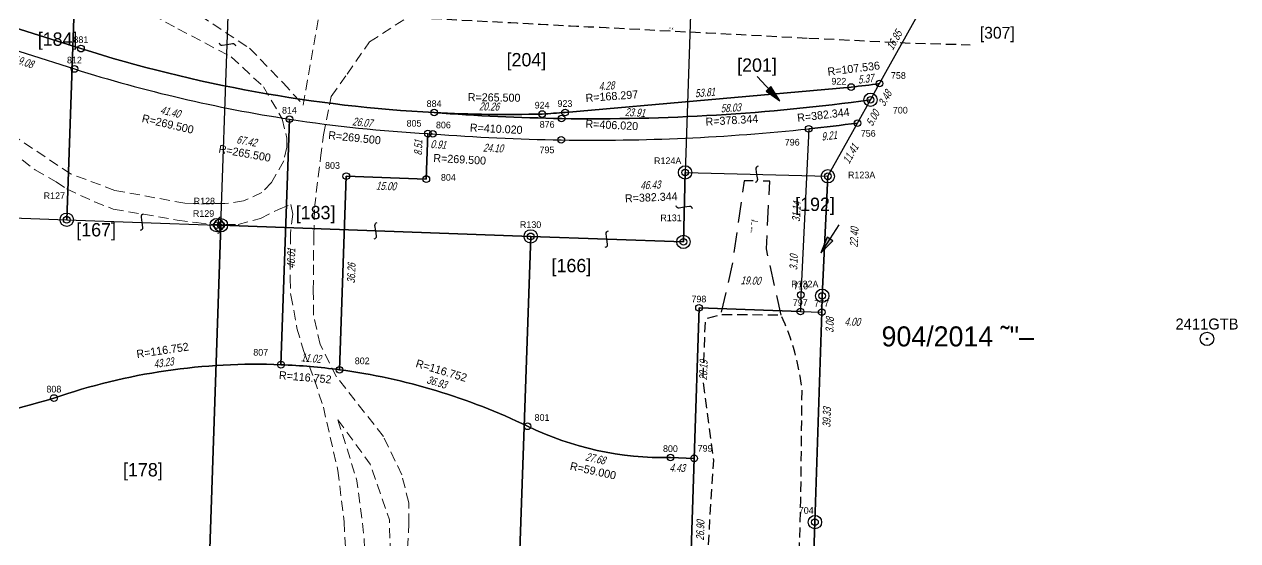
# Model space of a CAD drawing. Extents: x 187751 to 188722, y 663209 to 663959.
# Drawn here: x 188222.2 to 188449.5, y 663607.5 to 663704.2 of the extents above; entities that cross this region are included whole.
import ezdxf
from ezdxf.enums import TextEntityAlignment as Align

# ---------------------------------------------------------------- set-up
doc = ezdxf.new("R2010")
doc.units = 0
doc.header["$LTSCALE"] = 0.3
doc.linetypes.add('DASHED', pattern=[19.049999999999997, 12.7, -6.35])
doc.linetypes.add('HIDDEN', pattern=[9.524999999999999, 6.35, -3.175])
doc.layers.get('0').update_dxf_attribs({"linetype": 'CONTINUOUS'})
for name, color, linetype in [('C1602_0', 7, 'CONTINUOUS'), ('C1602_2', 3, 'CONTINUOUS'), ('C1602_3', 4, 'CONTINUOUS'), ('C1603_3', 4, 'CONTINUOUS'), ('C1609_0', 7, 'CONTINUOUS'), ('C1609_3', 7, 'CONTINUOUS'), ('C1610_0', 7, 'CONTINUOUS'), ('C1611_1', 6, 'CONTINUOUS'), ('C1611_3', 6, 'CONTINUOUS'), ('C1690', 7, 'CONTINUOUS'), ('OBJS009', 2, 'CONTINUOUS'), ('PCLS004', 7, 'CONTINUOUS'), ('RODP021', 25, 'HIDDEN'), ('RODP022', 25, 'DASHED'), ('RODP027', 25, 'HIDDEN'), ('RODS004', 25, 'CONTINUOUS'), ('RODS005', 25, 'CONTINUOUS'), ('SRVS003', 20, 'CONTINUOUS'), ('UD_PCLS008', 2, 'CONTINUOUS')]:
    doc.layers.add(name, color=color, linetype=linetype)
doc.layers.add('M2405', color=25, linetype='HIDDEN', lineweight=20)
doc.styles.add('HEBTXT', font='HEBTXT')
doc.styles.add('TAZAR_HEBTXT', font='HEBTXT')

# ---------------------------------------------------------------- blocks, each defined once
blk = doc.blocks.new('OBJS009')
blk.add_lwpolyline([(0.7499960592755787, -0.002431269442663295), (5.749996059275579, -0.002431269442663295), (3.249996059275579, 0.4975687305573367), (3.249996059275579, -0.5024312694426633), (5.749996059275579, -0.002431269442663295)])
blk.add_solid([(3.249996059275579, -0.5024312694426633), (3.249996059275579, 0.4975687305573367), (5.749996059275579, -0.002431269442663295)])
blk = doc.blocks.new('LB_PARCEL1')
at = {"style": 'HEBTXT'}
blk.add_attdef('PARCNUM', text='', height=5, dxfattribs=at).set_placement((0, 0), align=Align.MIDDLE)
at = {"flags": 9}
blk.add_attdef('CROSS', text='', height=5, dxfattribs=at).set_placement((-0.8188094859525332, 0), align=Align.MIDDLE)
blk = doc.blocks.new('RODS005')
blk.add_circle((0, 0), 0.001)
at = {"style": 'HEBTXT', "flags": 8}
blk.add_attdef('COVER_TYPE', text='', height=1.5, dxfattribs=at).set_placement((0, 1), align=Align.CENTER)
blk = doc.blocks.new('RODS004')
blk.add_circle((0, 0), 0.001)
at = {"style": 'HEBTXT', "flags": 8}
blk.add_attdef('COVER_TYPE', text='', height=1.5, dxfattribs=at).set_placement((0, 1), align=Align.CENTER)
blk = doc.blocks.new('SRVS003')
for centre, radius in [((0, 0, -0.001), 1), ((0, 0), 0.1)]:
    blk.add_circle(centre, radius)
at = {"style": 'HEBTXT'}
for tag, height, p in [('NAME', 1.649999999999999, (0, 1.400000000000005)), ('HEIGHT', 1.8, (0, -3.199999999999988))]:
    blk.add_attdef(tag, text='', height=height, dxfattribs=at).set_placement(p, align=Align.CENTER)
for tag, flags, p in [('KIND', 1, (0, -5.400000000000005)), ('SOURCE-CODE', 9, (0, -7.599999999999994)), ('MARK-CODE', 9, (0, -9.800000000000011)), ('KIND_2', 9, (0, -11.96614500000001, -0.001)), ('UDKIND', 9, (0, -14.00638940222563))]:
    blk.add_attdef(tag, text='', height=1.8, dxfattribs=dict(at, flags=flags)).set_placement(p, align=Align.CENTER)
blk = doc.blocks.new('PCLS004')
at = {"style": 'HEBTXT'}
blk.add_attdef('BLOCK', text='', height=1.5, dxfattribs=at).set_placement((0, 0.2745044955507363), align=Align.CENTER)
at = {"style": 'HEBTXT', "flags": 1}
for tag, p in [('AREA_CALC', (0, -1.624518381413089)), ('AREA_LEGAL', (0, -3.624518381413088)), ('STATUS', (0, -5.806185766918771))]:
    blk.add_attdef(tag, text='', height=1.5, dxfattribs=at).set_placement(p, align=Align.CENTER)
blk = doc.blocks.new('C1690')
blk.add_lwpolyline([(0.2109170022299525, 1.231399121256101, 0.4142135623730951), (-0.1192575931622262, 0.772068372712515), (0.007046024356451852, 0), (0.1542380995356956, -0.7744655475765754, -0.4142135623730951), (-0.1634102954749075, -1.24254619997228)], format="xyb")
blk = doc.blocks.new('C1611')
blk.add_circle((0, 0), 0.5)
at = {"style": 'TAZAR_HEBTXT'}
for tag, p in [('POINT_NAME', (-0.01771081065999169, 1.331088326592862)), ('UID', (-0.003303391269128042, -1.389664375937457))]:
    blk.add_attdef(tag, text='', height=1, dxfattribs=at).set_placement(p, align=Align.MIDDLE)
blk.add_attdef('MARK_DESC', (1.134723596697967, -0.4847151426702396), '', height=1, dxfattribs=at)
at = {"style": 'TAZAR_HEBTXT', "flags": 1}
for tag, p in [('TOPO', (-0.02995041281553767, -3.96366806008632)), ('MARK', (0.01494767208600933, -2.645435648563819)), ('SOURCE', (0.01527090729939573, -5.280300423113943)), ('CLASS', (-0.01973893318154296, -6.692575485011957)), ('LEGAL_X', (-0.00452903393932047, -9.42760758443552)), ('HEIGHT', (-0.01591466293666599, -8.040951109082812)), ('LEGAL_Y', (-0.00452903393932047, -10.83307680625649)), ('LEGAL_Z', (-0.004590214105860468, -12.3041094872608)), ('COMMENT', (-0.02553320478978094, -13.7005996091338))]:
    blk.add_attdef(tag, text='', height=1, dxfattribs=at).set_placement(p, align=Align.MIDDLE)
blk = doc.blocks.new('C1609')
at = {"style": 'TAZAR_HEBTXT'}
for tag, p in [('RADIUS', (0.04886226820975992, 3.113262357267935)), ('LEGAL_LENGTH', (-0.004569951967432928, -1.146810597727317)), ('LINE_NAME', (-0.03894312006154621, -3.302555912250149))]:
    blk.add_attdef(tag, text='', height=1.2, dxfattribs=at).set_placement(p, align=Align.MIDDLE)
at = {"style": 'TAZAR_HEBTXT', "oblique": 15, "width": 0.75}
blk.add_attdef('CALC_LENGTH', text='', height=1.2, dxfattribs=at).set_placement((0.002619189821658097, 1.255799186145353), align=Align.MIDDLE)
at = {"style": 'TAZAR_HEBTXT', "flags": 1}
for tag, p in [('TOPO', (-0.07440815878188545, -5.226166667159688)), ('COMMENT', (-0.07440815878188545, -6.84886342897989))]:
    blk.add_attdef(tag, text='', height=1.2, dxfattribs=at).set_placement(p, align=Align.MIDDLE)
blk = doc.blocks.new('C1603')
at = {"color": 1, "style": 'TAZAR_HEBTXT'}
blk.add_attdef('CROSS', text='', height=5, dxfattribs=at).set_placement((-0.02856755215907469, 1.748499153181911), align=Align.MIDDLE)
at = {"style": 'TAZAR_HEBTXT'}
blk.add_attdef('PARCEL_NAME', text='', height=2, dxfattribs=at).set_placement((-0.0285675521590748, 1.748499153181911), align=Align.MIDDLE)
at = {"style": 'TAZAR_HEBTXT', "flags": 1}
for tag, p in [('PARCEL_STATUS', (0, -1.812707122139386)), ('PARCEL_SOURCE', (0, -4.763639163182802)), ('LEGAL_AREA', (0, -7.33912093118181)), ('CALC_AREA', (0, -10.15490221312405)), ('TABA_PLAN', (0, -17.38304612272088)), ('TABA_MIGRASH', (0, -19.89985715072737)), ('TABA_YEUD', (0, -22.63381570157264)), ('PARCEL_PREVIOUS', (0, -26.47934120263574)), ('GUSH_PREVIOUS', (0, -29.25443921935414)), ('COMMENT', (0, -32.98015317831789))]:
    blk.add_attdef(tag, text='', height=2, dxfattribs=at).set_placement(p, align=Align.MIDDLE)
blk.add_attdef('GUSH', (-2.796591069578426, -14.15529731544666), '', height=2, dxfattribs=at)
blk = doc.blocks.new('C1610')
for radius in [1, 0.5]:
    blk.add_circle((0, 0), radius)
at = {"style": 'TAZAR_HEBTXT'}
for tag, p in [('POINT_NAME', (-0.0132551280134976, 1.759224648821657)), ('UID', (-0.02262317851293005, -1.890251395109928))]:
    blk.add_attdef(tag, text='', height=1, dxfattribs=at).set_placement(p, align=Align.MIDDLE)
blk.add_attdef('MARK_DESC', (1.61889941364015, -0.5101001083526029), '', height=1, dxfattribs=at)
at = {"style": 'TAZAR_HEBTXT', "flags": 1}
for tag, p in [('MARK', (0.0578648284520682, -3.342443793330233)), ('TOPO', (0.04366868710394556, -4.790208598524359)), ('SOURCE', (0.07262106215861763, -6.184662148167078)), ('CLASS', (-0.07262089227924662, -7.58605471712859)), ('HEIGHT', (-0.01180113028956953, -9.083363350444756)), ('LEGAL_X', (0.006015310800933094, -10.63321324624997)), ('LEGAL_Y', (-0.008543523051059765, -12.16151090322094)), ('COMMENT', (1.466100508196178e-05, -14.93678428047964)), ('LEGAL_Z', (0.01827652586379713, -13.51130200579422))]:
    blk.add_attdef(tag, text='', height=1, dxfattribs=at).set_placement(p, align=Align.MIDDLE)

msp = doc.modelspace()

# ---------------------------------------------------------------- linework, layer by layer
at = {"layer": 'C1602_0', "flags": 128}
for points in [[(188146.067, 663759.548), (188144.983, 663727.089), (188144.035, 663698.695), (188143.1, 663670.71), (188201.317, 663668.622), (188230.127, 663667.588), (188235.03, 663807.885), (188147.78, 663810.85), (188147.713, 663808.853), (188147.129, 663791.362), (188146.413, 663769.928), (188146.205, 663763.699)], [(188263.873, 663806.906), (188235.03, 663807.885), (188230.127, 663667.588), (188258.237, 663666.579), (188259.038, 663666.55), (188261.371, 663734.266)], [(188259.038, 663666.55), (188261.371, 663734.266), (188263.873, 663806.906), (188350.323, 663803.972), (188345.997, 663676.436), (188345.669, 663663.44), (188317.058, 663664.467)], [(188390.635, 663707.801), (188376.068, 663803.092), (188350.323, 663803.972), (188345.997, 663676.436), (188372.73, 663675.719), (188378.291, 663685.682), (188380.725, 663690.044), (188382.421, 663693.084)], [(188367.517, 663523.659), (188312.187, 663525.477), (188317.058, 663664.467), (188345.669, 663663.44), (188345.997, 663676.436), (188372.73, 663675.719), (188371.681, 663653.344), (188371.583, 663650.266), (188370.32, 663610.953), (188367.689, 663529.018)], [(188254.247, 663526.997), (188196.319, 663528.905), (188201.317, 663668.622), (188230.127, 663667.588), (188258.237, 663666.579), (188259.038, 663666.55)], [(188317.058, 663664.467), (188312.187, 663525.477), (188254.247, 663526.997), (188259.038, 663666.55)]]:
    msp.add_lwpolyline(points, close=True, dxfattribs=at)
at = {"layer": 'C1602_2', "flags": 128}
msp.add_lwpolyline([(188426.751, 663433.184), (188429.37, 663513.21), (188429.629, 663521.2), (188430.0309999999, 663533.9120000001, 0.05109789284273925), (188426.473, 663531.921, -0.04121618621634077), (188422.032, 663529.763, -0.05212373616933252), (188416.013, 663528.1249999999, -0.03902251478214624), (188405.142, 663527.207), (188371.566, 663528.369, -0.06579940749888914), (188367.689, 663529.018), (188370.32, 663610.953), (188371.583, 663650.266), (188371.681, 663653.344), (188372.73, 663675.719), (188378.291, 663685.682), (188380.725, 663690.044), (188382.421, 663693.084), (188390.635, 663707.801)], format="xyb", dxfattribs=at)
at = {"layer": 'C1602_3', "flags": 128}
for points in [[(188180.72, 663711.896), (188213.415, 663701.565), (188231.604, 663695.8179999999, 0.03842569574206189), (188271.884, 663686.4199999999, 0.02419036839754674), (188297.805, 663683.7129999999, 0.0008481582636266568), (188298.718, 663683.6639999999, 0.01469605961910984), (188322.789, 663682.5340000001, 0.03036659313072494), (188369.142, 663684.6030000001, 0.006023856297843123), (188378.291, 663685.682), (188380.725, 663690.044, -0.03836500834129233), (188322.856, 663686.534, -0.01472373635816216), (188298.975, 663687.656, -0.06357140547303597), (188232.809, 663699.632), (188181.954, 663715.701, 0.4530207634418391), (188169.036, 663708.008), (188161.171, 663683.115), (188164.9, 663681.641), (188172.934, 663707.068, -0.463859440614775), (188180.7199999999, 663711.8960000001)], [(188213.415, 663701.565), (188231.604, 663695.8179999999, 0.03842569574206189), (188271.884, 663686.42), (188270.278, 663640.4399999998, 0.09283465102322398), (188227.75, 663634.1949999998, -0.03623936912317645), (188204.107, 663628.7559999999), (188204.107, 663673.027)], [(188319.227, 663687.373, -0.0190784834555405), (188298.975, 663687.656, 0.01472373635816216), (188322.856, 663686.534, 0.03836500834129233), (188380.725, 663690.044), (188382.421, 663693.084, -0.01247453336907886), (188377.096, 663692.4299999999), (188323.494, 663687.68, -0.006355137742747521)], [(188297.805, 663683.713), (188297.508, 663675.205), (188282.517, 663675.729), (188281.252, 663639.488, 0.02359991870005317), (188270.278, 663640.44), (188271.884, 663686.42, 0.02419036839754674), (188297.805, 663683.7129999999)], [(188378.291, 663685.6820000001, -0.006023856297843123), (188369.142, 663684.603), (188367.684, 663653.501), (188367.585, 663650.406), (188371.583, 663650.266), (188371.681, 663653.344), (188372.73, 663675.719), (188378.291, 663685.682)], [(188297.805, 663683.7129999999, 0.0008481582636266568), (188298.718, 663683.6639999999, 0.01469605961910984), (188322.789, 663682.5340000001, 0.03036659313072494), (188369.142, 663684.603), (188367.684, 663653.501), (188367.585, 663650.406), (188348.597, 663651.069), (188347.692, 663622.897), (188343.266, 663623.043, -0.1178338829433193), (188316.472, 663628.9060000001, 0.07924120999928809), (188281.252, 663639.488), (188282.517, 663675.729), (188297.508, 663675.205), (188297.805, 663683.713)], [(188346.828, 663596.009), (188279.815, 663598.349), (188268.822, 663598.733), (188205.666, 663600.938), (188140.827, 663603.203), (188141.037, 663609.432), (188141.748, 663630.567, 0.004470459258842672), (188145.721, 663629.856, 0.03362191486156148), (188175.882, 663626.8, 0.042282445575455), (188204.107, 663628.756, 0.03623936912317645), (188227.75, 663634.1949999998, -0.09283465102322398), (188270.278, 663640.4399999998, -0.02359991870005317), (188281.252, 663639.488, -0.07924120999928809), (188316.472, 663628.906, 0.1178338829433193), (188343.266, 663623.0430000001), (188347.692, 663622.897)]]:
    msp.add_lwpolyline(points, format="xyb", close=True, dxfattribs=at)
for points in [[(188181.954, 663715.701), (188232.809, 663699.632, 0.06357140547303597), (188298.975, 663687.656, 0.0190784834555405), (188319.227, 663687.373, 0.006355137742747521), (188323.494, 663687.68), (188377.096, 663692.4299999999, 0.01247453336907886), (188382.421, 663693.084), (188390.635, 663707.801)], [(188346.828, 663596.009), (188347.692, 663622.897), (188348.597, 663651.069), (188367.585, 663650.406), (188371.583, 663650.266), (188370.32, 663610.953), (188367.689, 663529.018, 0.06579940749888914)]]:
    msp.add_lwpolyline(points, format="xyb", dxfattribs=at)
at = {"layer": 'M2405'}
for points in [[(188240.1647430124, 663716.1710726256), (188242.95149056, 663711.68322973), (188255.11104601, 663705.82678667), (188264.39589941, 663699.69599622), (188270.66610286, 663693.24519517), (188274.42359551, 663689.06483685), (188274.42359551, 663689.06483685)], [(188238.6225366134, 663710.0801171854), (188250.97209464, 663703.35255173), (188260.96735247, 663698.08179436), (188266.99678496, 663692.4638193), (188270.51672141, 663686.48272118), (188271.39149448, 663682.85936231), (188271.3808446, 663681.18353749), (188270.79923105, 663678.61354159), (188268.50581026, 663674.57804276), (188266.7113703, 663672.66749036), (188263.28307693, 663671.09318909), (188259.77530542, 663670.61670348), (188257.69382459, 663670.62993131), (188253.87666806, 663670.65418937), (188252.26069412, 663670.6644589001), (188239.12167533, 663673.08888669), (188230.85492382, 663676.17398935), (188221.05394068, 663682.7137322)], [(188274.42359551, 663689.06483685), (188277.7246008384, 663707.5504729106)], [(188288.8433023, 663585.73290116), (188290.86849146, 663591.51250078), (188293.41675338, 663600.0686297), (188293.9869656, 663606.07693783), (188294.24879491, 663610.65072644), (188294.2006626, 663614.58804962), (188292.91042596, 663619.81013687), (188289.47124765, 663626.98778784), (188280.69062767, 663638.16300249), (188277.59693145, 663644.24114735), (188276.36162832, 663649.73555054), (188276.33796827, 663654.38430748), (188276.37342561, 663659.96374012), (188276.43663946, 663664.67844864), (188276.56270476, 663669.86493381), (188277.23762809, 663675.60656181), (188277.69262115, 663679.18156781), (188278.22554083, 663683.50757006), (188279.70751993, 663690.66724777), (188282.66031475, 663694.85816508), (188286.87507677, 663700.88986463), (188293.9200130419, 663705.4689085246)], [(188221.78711766, 663678.78535629), (188224.19587805, 663676.90129545), (188228.17864097, 663674.68136382), (188230.10536735, 663673.33904605), (188235.32403432, 663670.95165143), (188238.86656558, 663669.57246373), (188250.85739945, 663667.5144524999), (188254.3791624, 663667.05314744), (188257.34303552, 663666.70844401), (188259.86342285, 663666.69242693), (188262.23085791, 663666.67738186), (188266.45433159, 663667.80105515), (188269.83039618, 663669.52864677), (188272.11733883, 663670.45181498), (188272.47812245, 663668.62067126), (188272.05561918, 663664.92575218), (188272.02523321, 663660.14433136), (188272.00275013, 663656.60647896), (188272.09560084, 663653.42701344), (188272.66335553, 663650.67680375), (188273.27368834, 663647.30118898), (188274.56238852, 663642.88380592), (188276.51788857, 663637.69739312), (188278.21369669, 663632.45942773), (188280.94489743, 663620.61771828), (188282.09427437, 663611.02058467), (188282.52572144, 663602.51867371)]]:
    msp.add_lwpolyline(points, dxfattribs=at)
at = {"layer": 'M2405', "flags": 128}
msp.add_lwpolyline([(188280.95221501, 663630.14099742), (188287.00443221, 663621.82947889), (188290.59572045, 663611.37888067), (188290.74006934, 663605.83820756), (188289.54373359, 663599.67426965), (188286.97778843, 663592.52148056), (188286.51639305, 663595.26436396), (188285.80303088, 663608.58958262), (188284.50404033, 663618.71304602), (188280.95221501, 663630.14099742)], close=True, dxfattribs=at)
at = {"layer": 'RODP021', "elevation": 86.69, "flags": 128}
msp.add_lwpolyline([(188181.66, 663726.07, -0.08495641485764047), (188187.79, 663728.01, -0.02974077666067543), (188192.81, 663728.4, -0.07097939915123185), (188199.81, 663727.53), (188212.58, 663724.86), (188227.01, 663720.34), (188241.28, 663715.85), (188254.61, 663712.14, 0.02508384868385391), (188265.5, 663709.69), (188279.27, 663707.28, 0.03186557828305147), (188296.18, 663705.42), (188313.33, 663704.49, 0.001368413592625263), (188331.2, 663703.57), (188350.11, 663702.59), (188369.16, 663701.6)], format="xyb", dxfattribs=at)
at = {"layer": 'RODP021', "elevation": 83.66, "flags": 128}
msp.add_lwpolyline([(188369.16, 663701.6), (188388.32, 663700.67), (188399.3736058637, 663700.3619284877)], dxfattribs=at)
at = {"layer": 'RODP022', "elevation": 84.01, "flags": 128}
msp.add_lwpolyline([(188364, 663649.7), (188361.21, 663662.15), (188361.87, 663674.8), (188357.07, 663674.87), (188354.88, 663659.53), (188352.65, 663649.8)], dxfattribs=at)
at = {"layer": 'RODP027', "elevation": 84.01, "flags": 128}
msp.add_lwpolyline([(188432.6, 663520.04, 0.07391922012337908), (188413.88, 663523.09), (188394.51, 663523.36), (188375.37, 663522.21, -0.1437251550909325), (188368.67, 663525.91, -0.1854246846817004), (188364.75, 663534.83), (188365.46, 663552.06), (188366.21, 663572.67), (188367.02, 663593.49), (188367.68, 663615.03), (188367.91, 663635.58, 0.080339379079088), (188364, 663649.7), (188352.65, 663649.8), (188349.74, 663648.97), (188349.31, 663637.71), (188351.31, 663622.56), (188350.18, 663605.05), (188350.22, 663594.51), (188349.69, 663584.64), (188349.32, 663565.66)], format="xyb", dxfattribs=at)

# ---------------------------------------------------------------- block references
at = {"layer": 'C1603_3', "xscale": 1.25, "yscale": 1.25, "zscale": 1.25}
for p, values in [((188228.45942197, 663698.9141), {'PARCEL_NAME': '[184]'}), ((188316.29726865, 663695.0571), {'PARCEL_NAME': '[204]'}), ((188370.36468894, 663667.9741), {'PARCEL_NAME': '[192]'}), ((188235.6796808417, 663663.2155563517), {'PARCEL_NAME': '[167]'}), ((188324.7227536, 663656.5001), {'PARCEL_NAME': '[166]'}), ((188244.43879236, 663618.2691), {'PARCEL_NAME': '[178]'})]:
    msp.add_blockref('C1603', p, dxfattribs=at).add_auto_attribs(values)
at = {"layer": 'C1603_3'}
ref = msp.add_blockref('C1603', (188363.02615109, 663689.7841), dxfattribs=dict(at, xscale=1.25, yscale=1.25, zscale=1.25))
ref.add_attrib('PARCEL_NAME', '[201]', dxfattribs={"layer": '0', "height": 2.5, "style": 'TAZAR_HEBTXT'}).set_placement((188359.4602308575, 663696.232342704), align=Align.MIDDLE)
ref = msp.add_blockref('C1603', (188276.5677459, 663662.9541), dxfattribs=dict(at, xscale=1.25, yscale=1.25, zscale=1.25))
ref.add_attrib('PARCEL_NAME', '[183]', dxfattribs={"layer": '0', "height": 2.5, "style": 'TAZAR_HEBTXT'}).set_placement((188276.7657135304, 663668.6091313625), align=Align.MIDDLE)
at = {"layer": 'C1609_0', "xscale": 1.25, "yscale": 1.25, "zscale": 1.25, "rotation": 60.83280082000001}
msp.add_blockref('C1609', (188386.528, 663700.4425), dxfattribs=at).add_auto_attribs({'CALC_LENGTH': '16.85'})
at = {"layer": 'C1609_0'}
ref = msp.add_blockref('C1609', (188381.573, 663691.564), dxfattribs=dict(at, xscale=1.25, yscale=1.25, zscale=1.25, rotation=60.84308212000001))
ref.add_attrib('CALC_LENGTH', '3.48', dxfattribs={"layer": '0', "height": 1.5, "rotation": 60.84308212000001, "style": 'TAZAR_HEBTXT', "oblique": 15, "width": 0.7500000000000001}).set_placement((188383.4317108411, 663690.3369558319), align=Align.MIDDLE)
ref = msp.add_blockref('C1609', (188379.508, 663687.863), dxfattribs=dict(at, xscale=1.25, yscale=1.25, zscale=1.25, rotation=60.83844271000001))
ref.add_attrib('CALC_LENGTH', '5.00', dxfattribs={"layer": '0', "height": 1.5, "rotation": 60.83844271000001, "style": 'TAZAR_HEBTXT', "oblique": 15, "width": 0.7500000000000001}).set_placement((188381.1496251069, 663686.6286149134), align=Align.MIDDLE)
ref = msp.add_blockref('C1609', (188375.5105, 663680.7005), dxfattribs=dict(at, xscale=1.25, yscale=1.25, zscale=1.25, rotation=60.83126492))
ref.add_attrib('CALC_LENGTH', '11.41', dxfattribs={"layer": '0', "height": 1.5, "rotation": 60.83126492, "style": 'TAZAR_HEBTXT', "oblique": 15, "width": 0.7499999999999999}).set_placement((188376.9850455824, 663679.9284550672), align=Align.MIDDLE)
ref = msp.add_blockref('C1609', (188372.2055, 663664.5315), dxfattribs=dict(at, xscale=1.25, yscale=1.25, zscale=1.25, rotation=87.31578568))
ref.add_attrib('CALC_LENGTH', '22.40', dxfattribs={"layer": '0', "height": 1.5, "rotation": 87.31578568, "style": 'TAZAR_HEBTXT', "oblique": 15.00000000000001, "width": 0.7499999999999999}).set_placement((188377.6694009835, 663664.2786152523), align=Align.MIDDLE)
ref = msp.add_blockref('C1609', (188371.632, 663651.805), dxfattribs=dict(at, xscale=1.25, yscale=1.25, zscale=1.25, rotation=88.17638393999998))
ref.add_attrib('CALC_LENGTH', '3.08', dxfattribs={"layer": '0', "height": 1.5, "rotation": 88.17638393999998, "style": 'TAZAR_HEBTXT', "oblique": 15, "width": 0.7499999999999999}).set_placement((188373.076949486, 663647.8602938676), align=Align.MIDDLE)
ref = msp.add_blockref('C1609', (188370.9515, 663630.6095), dxfattribs=dict(at, xscale=1.25, yscale=1.25, zscale=1.25, rotation=88.15990414))
ref.add_attrib('CALC_LENGTH', '39.33', dxfattribs={"layer": '0', "height": 1.5, "rotation": 88.15990414, "style": 'TAZAR_HEBTXT', "oblique": 15, "width": 0.7499999999999999}).set_placement((188372.5205446453, 663630.5623673282), align=Align.MIDDLE)
at = {"layer": 'C1609_3'}
ref = msp.add_blockref('C1609', (188222.5095, 663698.6915), dxfattribs=dict(at, xscale=1.25, yscale=1.25, zscale=1.25, rotation=342.46553741))
ref.add_attrib('CALC_LENGTH', '19.08', dxfattribs={"layer": '0', "height": 1.5, "rotation": 342.46553741, "style": 'TAZAR_HEBTXT', "oblique": 14.99999999999995, "width": 0.75}).set_placement((188222.0396888452, 663697.1937015939), align=Align.MIDDLE)
ref = msp.add_blockref('C1609', (188379.7625791724, 663692.7237865549), dxfattribs=dict(at, xscale=1.25, yscale=1.25, zscale=1.25, rotation=7.00182545))
ref.add_attrib('RADIUS', 'R=107.536', dxfattribs={"layer": '0', "height": 1.5, "rotation": 7.00182545, "style": 'TAZAR_HEBTXT'}).set_placement((188377.572885072, 663695.898760965), align=Align.MIDDLE)
ref.add_attrib('CALC_LENGTH', '5.37', dxfattribs={"layer": '0', "height": 1.5, "rotation": 7.00182545, "style": 'TAZAR_HEBTXT', "oblique": 15, "width": 0.7499999999999999}).set_placement((188379.8376349184, 663693.9733908668), align=Align.MIDDLE)
ref = msp.add_blockref('C1609', (188321.3614755137, 663687.5129413137), dxfattribs=dict(at, xscale=1.25, yscale=1.25, zscale=1.25, rotation=4.11519741))
ref.add_attrib('RADIUS', 'R=168.297', dxfattribs={"layer": '0', "height": 1.5, "rotation": 4.11519741, "style": 'TAZAR_HEBTXT'}).set_placement((188332.2626086801, 663690.7315768028), align=Align.MIDDLE)
ref.add_attrib('CALC_LENGTH', '4.28', dxfattribs={"layer": '0', "height": 1.5, "rotation": 4.11519741, "style": 'TAZAR_HEBTXT', "oblique": 15, "width": 0.75}).set_placement((188331.2655056388, 663692.6569136791), align=Align.MIDDLE)
ref = msp.add_blockref('C1609', (188350.295, 663690.055), dxfattribs=dict(at, xscale=1.25, yscale=1.25, zscale=1.25, rotation=185.06410016))
ref.add_attrib('CALC_LENGTH', '53.81', dxfattribs={"layer": '0', "height": 1.5, "rotation": 5.064100166109443, "style": 'TAZAR_HEBTXT', "oblique": 15.00000000000001, "width": 0.7499999999999999}).set_placement((188349.7100707593, 663691.4052925389), align=Align.MIDDLE)
ref = msp.add_blockref('C1609', (188309.0983003946, 663687.3213112765), dxfattribs=dict(at, xscale=1.25, yscale=1.25, zscale=1.25, rotation=359.1994049800001))
ref.add_attrib('RADIUS', 'R=265.500', dxfattribs={"layer": '0', "height": 1.5, "rotation": 359.1994049800001, "style": 'TAZAR_HEBTXT'}).set_placement((188310.2065838791, 663690.4861838953), align=Align.MIDDLE)
ref.add_attrib('CALC_LENGTH', '20.26', dxfattribs={"layer": '0', "height": 1.5, "rotation": 359.1994049800001, "style": 'TAZAR_HEBTXT', "oblique": 15.00000000000003, "width": 0.7499999999999998}).set_placement((188309.2645408511, 663688.7858707216), align=Align.MIDDLE)
ref = msp.add_blockref('C1609', (188251.5634376557, 663690.3451064876), dxfattribs=dict(at, xscale=1.25, yscale=1.25, zscale=1.25, rotation=346.86687703))
ref.add_attrib('RADIUS', 'R=269.500', dxfattribs={"layer": '0', "height": 1.5, "rotation": 346.86687703, "style": 'TAZAR_HEBTXT'}).set_placement((188249.0826054864, 663685.5119383422), align=Align.MIDDLE)
ref.add_attrib('CALC_LENGTH', '41.40', dxfattribs={"layer": '0', "height": 1.5, "rotation": 346.86687703, "style": 'TAZAR_HEBTXT', "oblique": 15.00000000000003, "width": 0.7499999999999999}).set_placement((188249.5538663229, 663687.7861732127), align=Align.MIDDLE)
ref = msp.add_blockref('C1609', (188310.9072399839, 663686.919191226), dxfattribs=dict(at, xscale=1.25, yscale=1.25, zscale=1.25, rotation=357.3100529399999))
ref.add_attrib('RADIUS', 'R=406.020', dxfattribs={"layer": '0', "height": 1.5, "rotation": 357.3100529399999, "style": 'TAZAR_HEBTXT'}).set_placement((188332.2616622319, 663685.3304738718), align=Align.MIDDLE)
ref.add_attrib('CALC_LENGTH', '23.91', dxfattribs={"layer": '0', "height": 1.5, "rotation": 357.3100529399999, "style": 'TAZAR_HEBTXT', "oblique": 15.00000000000003, "width": 0.7499999999999999}).set_placement((188336.6088912521, 663687.6717268514), align=Align.MIDDLE)
ref = msp.add_blockref('C1609', (188351.8578305896, 663687.1789276662), dxfattribs=dict(at, xscale=1.25, yscale=1.25, zscale=1.25, rotation=3.47097941))
ref.add_attrib('RADIUS', 'R=378.344', dxfattribs={"layer": '0', "height": 1.5, "rotation": 3.47097941, "style": 'TAZAR_HEBTXT'}).set_placement((188354.7401013968, 663686.2178043128), align=Align.MIDDLE)
ref.add_attrib('CALC_LENGTH', '58.03', dxfattribs={"layer": '0', "height": 1.5, "rotation": 3.470979409999999, "style": 'TAZAR_HEBTXT', "oblique": 15, "width": 0.75}).set_placement((188354.5418331595, 663688.5318744781), align=Align.MIDDLE)
ref = msp.add_blockref('C1609', (188373.7197498705, 663685.1149438694), dxfattribs=dict(at, xscale=1.25, yscale=1.25, zscale=1.25, rotation=6.726187200000001))
ref.add_attrib('RADIUS', 'R=382.344', dxfattribs={"layer": '0', "height": 1.5, "rotation": 6.726187199999998, "style": 'TAZAR_HEBTXT'}).set_placement((188371.8972659488, 663687.2263297954), align=Align.MIDDLE)
ref.add_attrib('CALC_LENGTH', '9.21', dxfattribs={"layer": '0', "height": 1.5, "rotation": 6.726187199999998, "style": 'TAZAR_HEBTXT', "oblique": 15, "width": 0.75}).set_placement((188372.9810569801, 663683.3076314635), align=Align.MIDDLE)
ref = msp.add_blockref('C1609', (188284.8117583364, 663684.7529807303), dxfattribs=dict(at, xscale=1.25, yscale=1.25, zscale=1.25, rotation=354.03805843))
ref.add_attrib('RADIUS', 'R=269.500', dxfattribs={"layer": '0', "height": 1.5, "rotation": 354.03805843, "style": 'TAZAR_HEBTXT'}).set_placement((188284.064453499, 663682.9452789342), align=Align.MIDDLE)
ref.add_attrib('CALC_LENGTH', '26.07', dxfattribs={"layer": '0', "height": 1.5, "rotation": 354.03805843, "style": 'TAZAR_HEBTXT', "oblique": 15.00000000000003, "width": 0.75}).set_placement((188285.5377285265, 663685.8228879002), align=Align.MIDDLE)
ref = msp.add_blockref('C1609', (188310.7451967263, 663682.9221255743), dxfattribs=dict(at, xscale=1.25, yscale=1.25, zscale=1.25, rotation=357.3122540400001))
ref.add_attrib('RADIUS', 'R=410.020', dxfattribs={"layer": '0', "height": 1.5, "rotation": 357.3122540400001, "style": 'TAZAR_HEBTXT'}).set_placement((188310.6030282667, 663684.6256405693), align=Align.MIDDLE)
ref.add_attrib('CALC_LENGTH', '24.10', dxfattribs={"layer": '0', "height": 1.5, "rotation": 357.3122540400001, "style": 'TAZAR_HEBTXT', "oblique": 15.00000000000003, "width": 0.75}).set_placement((188310.0280004399, 663681.0135895911), align=Align.MIDDLE)
ref = msp.add_blockref('C1609', (188265.511334424, 663691.5408671927), dxfattribs=dict(at, xscale=1.25, yscale=1.25, zscale=1.25, rotation=349.74057688))
ref.add_attrib('RADIUS', 'R=265.500', dxfattribs={"layer": '0', "height": 1.5, "rotation": 349.74057688, "style": 'TAZAR_HEBTXT'}).set_placement((188263.4891027459, 663680.0253426966), align=Align.MIDDLE)
ref.add_attrib('CALC_LENGTH', '67.42', dxfattribs={"layer": '0', "height": 1.5, "rotation": 349.74057688, "style": 'TAZAR_HEBTXT', "oblique": 15.00000000000003, "width": 0.7499999999999999}).set_placement((188263.8457533357, 663682.3203440862), align=Align.MIDDLE)
ref = msp.add_blockref('C1609', (188297.6565, 663679.459), dxfattribs=dict(at, xscale=1.25, yscale=1.25, zscale=1.25, rotation=88.00071234000002))
ref.add_attrib('CALC_LENGTH', '8.51', dxfattribs={"layer": '0', "height": 1.5, "rotation": 88.00071234000002, "style": 'TAZAR_HEBTXT', "oblique": 15, "width": 0.7500000000000001}).set_placement((188295.9794509517, 663681.0939895279), align=Align.MIDDLE)
ref = msp.add_blockref('C1609', (188298.2614792201, 663683.6881128156), dxfattribs=dict(at, xscale=1.25, yscale=1.25, zscale=1.25, rotation=356.92792739))
ref.add_attrib('RADIUS', 'R=269.500', dxfattribs={"layer": '0', "height": 1.5, "rotation": 356.92792739, "style": 'TAZAR_HEBTXT'}).set_placement((188303.7583799269, 663678.9018896245), align=Align.MIDDLE)
ref.add_attrib('CALC_LENGTH', '0.91', dxfattribs={"layer": '0', "height": 1.5, "rotation": 356.92792739, "style": 'TAZAR_HEBTXT', "oblique": 15.00000000000003, "width": 0.7499999999999999}).set_placement((188299.7630414536, 663681.6842422571), align=Align.MIDDLE)
ref = msp.add_blockref('C1609', (188290.0125, 663675.4670000001), dxfattribs=dict(at, xscale=1.25, yscale=1.25, zscale=1.25, rotation=357.99808085))
ref.add_attrib('CALC_LENGTH', '15.00', dxfattribs={"layer": '0', "height": 1.5, "rotation": 357.99808085, "style": 'TAZAR_HEBTXT', "oblique": 15.00000000000003, "width": 0.75}).set_placement((188289.9609359922, 663673.898094732), align=Align.MIDDLE)
ref = msp.add_blockref('C1609', (188345.9969142406, 663682.8647086543), dxfattribs=dict(at, xscale=1.25, yscale=1.25, zscale=1.25, rotation=2.555742539999999))
ref.add_attrib('RADIUS', 'R=382.344', dxfattribs={"layer": '0', "height": 1.5, "rotation": 2.555742539999999, "style": 'TAZAR_HEBTXT'}).set_placement((188339.6514541378, 663671.784866088), align=Align.MIDDLE)
ref.add_attrib('CALC_LENGTH', '46.43', dxfattribs={"layer": '0', "height": 1.5, "rotation": 2.555742539999999, "style": 'TAZAR_HEBTXT', "oblique": 15, "width": 0.75}).set_placement((188339.4901743417, 663674.1018080057), align=Align.MIDDLE)
ref = msp.add_blockref('C1609', (188368.413, 663669.052), dxfattribs=dict(at, xscale=1.25, yscale=1.25, zscale=1.25, rotation=267.3160525100001))
ref.add_attrib('CALC_LENGTH', '31.14', dxfattribs={"layer": '0', "height": 1.5, "rotation": 87.31605251057358, "style": 'TAZAR_HEBTXT', "oblique": 14.99999999999995, "width": 0.7499999999999999}).set_placement((188366.8421266848, 663669.0647889503), align=Align.MIDDLE)
ref = msp.add_blockref('C1609', (188271.081, 663663.4299999999), dxfattribs=dict(at, xscale=1.25, yscale=1.25, zscale=1.25, rotation=267.99957308))
ref.add_attrib('CALC_LENGTH', '46.01', dxfattribs={"layer": '0', "height": 1.5, "rotation": 87.99957307963452, "style": 'TAZAR_HEBTXT', "oblique": 14.99999999999995, "width": 0.75}).set_placement((188272.1625124534, 663660.3614379963), align=Align.MIDDLE)
ref = msp.add_blockref('C1609', (188367.6345, 663651.9535), dxfattribs=dict(at, xscale=1.25, yscale=1.25, zscale=1.25, rotation=268.16790023))
ref.add_attrib('CALC_LENGTH', '3.10', dxfattribs={"layer": '0', "height": 1.5, "rotation": 88.16790022985282, "style": 'TAZAR_HEBTXT', "oblique": 14.99999999999995, "width": 0.7500000000000001}).set_placement((188366.3085785248, 663659.6012876518), align=Align.MIDDLE)
ref = msp.add_blockref('C1609', (188281.8845, 663657.6085000001), dxfattribs=dict(at, xscale=1.25, yscale=1.25, zscale=1.25, rotation=88.00088996000001))
ref.add_attrib('CALC_LENGTH', '36.26', dxfattribs={"layer": '0', "height": 1.5, "rotation": 88.00088996000001, "style": 'TAZAR_HEBTXT', "oblique": 15, "width": 0.7499999999999999}).set_placement((188283.4534077945, 663657.5570129127), align=Align.MIDDLE)
ref = msp.add_blockref('C1609', (188358.091, 663650.7375), dxfattribs=dict(at, xscale=1.25, yscale=1.25, zscale=1.25, rotation=178.00022776))
ref.add_attrib('CALC_LENGTH', '19.00', dxfattribs={"layer": '0', "height": 1.5, "rotation": 358.0002277625594, "style": 'TAZAR_HEBTXT', "oblique": 15.00000000000001, "width": 0.7500000000000001}).set_placement((188358.2746618564, 663656.2041693948), align=Align.MIDDLE)
ref = msp.add_blockref('C1609', (188369.584, 663650.336), dxfattribs=dict(at, xscale=1.25, yscale=1.25, zscale=1.25, rotation=357.99446402))
ref.add_attrib('CALC_LENGTH', '4.00', dxfattribs={"layer": '0', "height": 1.5, "rotation": 357.99446402, "style": 'TAZAR_HEBTXT', "oblique": 15.00000000000003, "width": 0.75}).set_placement((188377.3275590668, 663648.494128731), align=Align.MIDDLE)
ref = msp.add_blockref('C1609', (188248.7241238022, 663639.2915360192), dxfattribs=dict(at, xscale=1.25, yscale=1.25, zscale=1.25, rotation=188.35386205))
ref.add_attrib('RADIUS', 'R=116.752', dxfattribs={"layer": '0', "height": 1.5, "rotation": 8.353862053057389, "style": 'TAZAR_HEBTXT'}).set_placement((188248.0983008271, 663643.1329491732), align=Align.MIDDLE)
ref.add_attrib('CALC_LENGTH', '43.23', dxfattribs={"layer": '0', "height": 1.5, "rotation": 8.353862053057389, "style": 'TAZAR_HEBTXT', "oblique": 15.00000000000001, "width": 0.7500000000000001}).set_placement((188248.2807182962, 663640.81300758), align=Align.MIDDLE)
ref = msp.add_blockref('C1609', (188275.7762335613, 663640.0934927538), dxfattribs=dict(at, xscale=1.25, yscale=1.25, zscale=1.25, rotation=175.041975))
ref.add_attrib('RADIUS', 'R=116.752', dxfattribs={"layer": '0', "height": 1.5, "rotation": 355.0419749939766, "style": 'TAZAR_HEBTXT'}).set_placement((188274.8211623252, 663638.0828709829), align=Align.MIDDLE)
ref.add_attrib('CALC_LENGTH', '11.02', dxfattribs={"layer": '0', "height": 1.5, "rotation": 355.0419749939766, "style": 'TAZAR_HEBTXT', "oblique": 15.00000000000001, "width": 0.75}).set_placement((188275.904715232, 663641.6579915063), align=Align.MIDDLE)
ref = msp.add_blockref('C1609', (188299.2812652421, 663635.592437708), dxfattribs=dict(at, xscale=1.25, yscale=1.25, zscale=1.25, rotation=163.27687917))
ref.add_attrib('RADIUS', 'R=116.752', dxfattribs={"layer": '0', "height": 1.5, "rotation": 343.2768791652666, "style": 'TAZAR_HEBTXT'}).set_placement((188300.3425605269, 663639.3370019998), align=Align.MIDDLE)
ref.add_attrib('CALC_LENGTH', '36.93', dxfattribs={"layer": '0', "height": 1.5, "rotation": 343.2768791652666, "style": 'TAZAR_HEBTXT', "oblique": 15.00000000000001, "width": 0.7500000000000001}).set_placement((188299.4695200453, 663637.1749468526), align=Align.MIDDLE)
ref = msp.add_blockref('C1609', (188348.1445, 663636.983), dxfattribs=dict(at, xscale=1.25, yscale=1.25, zscale=1.25, rotation=268.16005768))
ref.add_attrib('CALC_LENGTH', '28.19', dxfattribs={"layer": '0', "height": 1.5, "rotation": 88.16005768125217, "style": 'TAZAR_HEBTXT', "oblique": 14.99999999999995, "width": 0.75}).set_placement((188349.410952128, 663639.4070949447), align=Align.MIDDLE)
ref = msp.add_blockref('C1609', (188329.5235699722, 663624.3958794703), dxfattribs=dict(at, xscale=1.25, yscale=1.25, zscale=1.25, rotation=347.65721395))
ref.add_attrib('RADIUS', 'R=59.000', dxfattribs={"layer": '0', "height": 1.5, "rotation": 347.65721395, "style": 'TAZAR_HEBTXT'}).set_placement((188328.7513725884, 663620.5811946054), align=Align.MIDDLE)
ref.add_attrib('CALC_LENGTH', '27.68', dxfattribs={"layer": '0', "height": 1.5, "rotation": 347.65721395, "style": 'TAZAR_HEBTXT', "oblique": 15.00000000000003, "width": 0.75}).set_placement((188329.1912188324, 663622.8617134729), align=Align.MIDDLE)
ref = msp.add_blockref('C1609', (188345.479, 663622.97), dxfattribs=dict(at, xscale=1.25, yscale=1.25, zscale=1.25, rotation=178.11067518))
ref.add_attrib('CALC_LENGTH', '4.43', dxfattribs={"layer": '0', "height": 1.5, "rotation": 358.1106751768485, "style": 'TAZAR_HEBTXT', "oblique": 15.00000000000001, "width": 0.75}).set_placement((188344.5259997222, 663621.1159780713), align=Align.MIDDLE)
ref = msp.add_blockref('C1609', (188347.26, 663609.453), dxfattribs=dict(at, xscale=1.25, yscale=1.25, zscale=1.25, rotation=88.15953117000001))
ref.add_attrib('CALC_LENGTH', '26.90', dxfattribs={"layer": '0', "height": 1.5, "rotation": 88.15953117000001, "style": 'TAZAR_HEBTXT', "oblique": 15, "width": 0.7499999999999999}).set_placement((188348.8290443384, 663609.4058571144), align=Align.MIDDLE)
at = {"layer": 'C1610_0'}
ref = msp.add_blockref('C1610', (188380.725, 663690.044), dxfattribs=dict(at, xscale=1.25, yscale=1.25, zscale=1.25))
ref.add_attrib('POINT_NAME', '700', dxfattribs={"layer": '0', "height": 1.25, "style": 'TAZAR_HEBTXT'}).set_placement((188386.3103365124, 663688.1003581153), align=Align.MIDDLE)
ref = msp.add_blockref('C1610', (188345.997, 663676.436), dxfattribs=dict(at, xscale=1.25, yscale=1.25, zscale=1.25))
ref.add_attrib('POINT_NAME', 'R124A', dxfattribs={"layer": '0', "height": 1.25, "style": 'TAZAR_HEBTXT'}).set_placement((188342.73043109, 663678.6350308111), align=Align.MIDDLE)
ref = msp.add_blockref('C1610', (188372.73, 663675.719), dxfattribs=dict(at, xscale=1.25, yscale=1.25, zscale=1.25))
ref.add_attrib('POINT_NAME', 'R123A', dxfattribs={"layer": '0', "height": 1.25, "style": 'TAZAR_HEBTXT'}).set_placement((188379.0659103234, 663675.9692579159), align=Align.MIDDLE)
ref = msp.add_blockref('C1610', (188230.127, 663667.588), dxfattribs=dict(at, xscale=1.25, yscale=1.25, zscale=1.25))
ref.add_attrib('POINT_NAME', 'R127', dxfattribs={"layer": '0', "height": 1.25, "style": 'TAZAR_HEBTXT'}).set_placement((188227.8123340512, 663672.08512785), align=Align.MIDDLE)
ref = msp.add_blockref('C1610', (188258.237, 663666.579), dxfattribs=dict(at, xscale=1.25, yscale=1.25, zscale=1.25))
ref.add_attrib('POINT_NAME', 'R128', dxfattribs={"layer": '0', "height": 1.25, "style": 'TAZAR_HEBTXT'}).set_placement((188255.9223340511, 663671.07612785), align=Align.MIDDLE)
ref = msp.add_blockref('C1610', (188259.038, 663666.55), dxfattribs=dict(at, xscale=1.25, yscale=1.25, zscale=1.25))
ref.add_attrib('POINT_NAME', 'R129', dxfattribs={"layer": '0', "height": 1.25, "style": 'TAZAR_HEBTXT'}).set_placement((188255.77143109, 663668.7490308111), align=Align.MIDDLE)
at = {"layer": 'C1610_0', "xscale": 1.25, "yscale": 1.25, "zscale": 1.25}
msp.add_blockref('C1610', (188317.058, 663664.467), dxfattribs=at).add_auto_attribs({'POINT_NAME': 'R130'})
at = {"layer": 'C1610_0'}
ref = msp.add_blockref('C1610', (188345.669, 663663.44), dxfattribs=dict(at, xscale=1.25, yscale=1.25, zscale=1.25))
ref.add_attrib('POINT_NAME', 'R131', dxfattribs={"layer": '0', "height": 1.25, "style": 'TAZAR_HEBTXT'}).set_placement((188343.3543340511, 663667.9371278499), align=Align.MIDDLE)
ref = msp.add_blockref('C1610', (188371.681, 663653.344), dxfattribs=dict(at, xscale=1.25, yscale=1.25, zscale=1.25))
ref.add_attrib('POINT_NAME', 'R132A', dxfattribs={"layer": '0', "height": 1.25, "style": 'TAZAR_HEBTXT'}).set_placement((188368.41443109, 663655.5430308111), align=Align.MIDDLE)
ref = msp.add_blockref('C1610', (188370.32, 663610.953), dxfattribs=dict(at, xscale=1.25, yscale=1.25, zscale=1.25))
ref.add_attrib('POINT_NAME', '704', dxfattribs={"layer": '0', "height": 1.25, "style": 'TAZAR_HEBTXT'}).set_placement((188368.67843109, 663613.1520308111), align=Align.MIDDLE)
at = {"layer": 'C1611_1'}
ref = msp.add_blockref('C1611', (188382.421, 663693.084), dxfattribs=dict(at, xscale=1.25, yscale=1.25, zscale=1.25))
ref.add_attrib('POINT_NAME', '758', dxfattribs={"layer": '0', "height": 1.25, "style": 'TAZAR_HEBTXT'}).set_placement((188385.9444195752, 663694.5965474762), align=Align.MIDDLE)
ref = msp.add_blockref('C1611', (188378.291, 663685.682), dxfattribs=dict(at, xscale=1.25, yscale=1.25, zscale=1.25))
ref.add_attrib('POINT_NAME', '756', dxfattribs={"layer": '0', "height": 1.25, "style": 'TAZAR_HEBTXT'}).set_placement((188380.2957998118, 663683.7472415331), align=Align.MIDDLE)
at = {"layer": 'C1611_1', "xscale": 1.25, "yscale": 1.25, "zscale": 1.25}
msp.add_blockref('C1611', (188371.583, 663650.266), dxfattribs=at).add_auto_attribs({'POINT_NAME': '777'})
at = {"layer": 'C1611_3', "xscale": 1.25, "yscale": 1.25, "zscale": 1.25}
for p, values in [((188232.809, 663699.632), {'POINT_NAME': '881'}), ((188231.604, 663695.818), {'POINT_NAME': '812'}), ((188298.975, 663687.656), {'POINT_NAME': '884'}), ((188323.494, 663687.68), {'POINT_NAME': '923'}), ((188271.884, 663686.42), {'POINT_NAME': '814'}), ((188319.227, 663687.373), {'POINT_NAME': '924'}), ((188367.684, 663653.501), {'POINT_NAME': '710'}), ((188348.597, 663651.069), {'POINT_NAME': '798'}), ((188367.585, 663650.406), {'POINT_NAME': '797'}), ((188227.75, 663634.195), {'POINT_NAME': '808'}), ((188343.266, 663623.043), {'POINT_NAME': '800'})]:
    msp.add_blockref('C1611', p, dxfattribs=at).add_auto_attribs(values)
at = {"layer": 'C1611_3'}
ref = msp.add_blockref('C1611', (188377.096, 663692.43), dxfattribs=dict(at, xscale=1.25, yscale=1.25, zscale=1.25))
ref.add_attrib('POINT_NAME', '922', dxfattribs={"layer": '0', "height": 1.25, "style": 'TAZAR_HEBTXT'}).set_placement((188374.7961502199, 663693.5203386897), align=Align.MIDDLE)
ref = msp.add_blockref('C1611', (188297.805, 663683.713), dxfattribs=dict(at, xscale=1.25, yscale=1.25, zscale=1.25))
ref.add_attrib('POINT_NAME', '805', dxfattribs={"layer": '0', "height": 1.25, "style": 'TAZAR_HEBTXT'}).set_placement((188295.2051506199, 663685.6504645969), align=Align.MIDDLE)
ref = msp.add_blockref('C1611', (188298.718, 663683.664), dxfattribs=dict(at, xscale=1.25, yscale=1.25, zscale=1.25))
ref.add_attrib('POINT_NAME', '806', dxfattribs={"layer": '0', "height": 1.25, "style": 'TAZAR_HEBTXT'}).set_placement((188300.7048002118, 663685.3280692007), align=Align.MIDDLE)
ref = msp.add_blockref('C1611', (188322.856, 663686.534), dxfattribs=dict(at, xscale=1.25, yscale=1.25, zscale=1.25))
ref.add_attrib('POINT_NAME', '876', dxfattribs={"layer": '0', "height": 1.25, "style": 'TAZAR_HEBTXT'}).set_placement((188320.1417658203, 663685.4293044701), align=Align.MIDDLE)
ref = msp.add_blockref('C1611', (188322.789, 663682.534), dxfattribs=dict(at, xscale=1.25, yscale=1.25, zscale=1.25))
ref.add_attrib('POINT_NAME', '795', dxfattribs={"layer": '0', "height": 1.25, "style": 'TAZAR_HEBTXT'}).set_placement((188320.1064758248, 663680.6681318793), align=Align.MIDDLE)
ref = msp.add_blockref('C1611', (188369.142, 663684.603), dxfattribs=dict(at, xscale=1.25, yscale=1.25, zscale=1.25))
ref.add_attrib('POINT_NAME', '796', dxfattribs={"layer": '0', "height": 1.25, "style": 'TAZAR_HEBTXT'}).set_placement((188366.0548547124, 663682.1010003071), align=Align.MIDDLE)
ref = msp.add_blockref('C1611', (188282.517, 663675.729), dxfattribs=dict(at, xscale=1.25, yscale=1.25, zscale=1.25))
ref.add_attrib('POINT_NAME', '803', dxfattribs={"layer": '0', "height": 1.25, "style": 'TAZAR_HEBTXT'}).set_placement((188279.9287961129, 663677.7432113278), align=Align.MIDDLE)
ref = msp.add_blockref('C1611', (188297.508, 663675.205), dxfattribs=dict(at, xscale=1.25, yscale=1.25, zscale=1.25))
ref.add_attrib('POINT_NAME', '804', dxfattribs={"layer": '0', "height": 1.25, "style": 'TAZAR_HEBTXT'}).set_placement((188301.6371036789, 663675.5082480737), align=Align.MIDDLE)
ref = msp.add_blockref('C1611', (188270.278, 663640.44), dxfattribs=dict(at, xscale=1.25, yscale=1.25, zscale=1.25))
ref.add_attrib('POINT_NAME', '807', dxfattribs={"layer": '0', "height": 1.25, "style": 'TAZAR_HEBTXT'}).set_placement((188266.4820262919, 663642.7625321033), align=Align.MIDDLE)
ref = msp.add_blockref('C1611', (188281.252, 663639.488), dxfattribs=dict(at, xscale=1.25, yscale=1.25, zscale=1.25))
ref.add_attrib('POINT_NAME', '802', dxfattribs={"layer": '0', "height": 1.25, "style": 'TAZAR_HEBTXT'}).set_placement((188285.4961545508, 663641.1536700535), align=Align.MIDDLE)
ref = msp.add_blockref('C1611', (188316.472, 663628.906), dxfattribs=dict(at, xscale=1.25, yscale=1.25, zscale=1.25))
ref.add_attrib('POINT_NAME', '801', dxfattribs={"layer": '0', "height": 1.25, "style": 'TAZAR_HEBTXT'}).set_placement((188319.1880996825, 663630.5410988943), align=Align.MIDDLE)
ref = msp.add_blockref('C1611', (188347.692, 663622.897), dxfattribs=dict(at, xscale=1.25, yscale=1.25, zscale=1.25))
ref.add_attrib('POINT_NAME', '799', dxfattribs={"layer": '0', "height": 1.25, "style": 'TAZAR_HEBTXT'}).set_placement((188349.7376698059, 663624.76757361), align=Align.MIDDLE)
at = {"layer": 'C1690', "xscale": 1.25, "yscale": 1.25, "zscale": 1.25}
for p, rotation in [((188260.2045, 663700.408), 88.02678536), ((188359.3635, 663676.0775), 358.46365064), ((188345.833, 663669.938), 268.5542453900001), ((188244.182, 663667.0835), 357.9442677999999), ((188258.6375, 663666.5645), 357.9265266099999), ((188288.048, 663665.5085), 177.94388362), ((188331.3635, 663663.9535), 177.94423429)]:
    msp.add_blockref('C1690', p, dxfattribs=dict(at, rotation=rotation))
at = {"layer": 'OBJS009', "xscale": 1.25, "yscale": 1.25, "zscale": 1.25}
for p, rotation in [((188358.8427518128, 663695.0876106484), 312.8957759805364), ((188375.3211656525, 663667.4092181065), 237.1561120752809)]:
    msp.add_blockref('OBJS009', p, dxfattribs=dict(at, rotation=rotation))
at = {"layer": 'PCLS004'}
ref = msp.add_blockref('PCLS004', (188402.657515517, 663633.5397465351), dxfattribs=dict(at, xscale=1.25, yscale=1.25, zscale=1.25))
ref.add_attrib('BLOCK', '904/2014 ˜"–', dxfattribs={"layer": '0', "height": 3.75, "style": 'HEBTXT'}).set_placement((188397.0723126089, 663643.860959797), align=Align.CENTER)
at = {"layer": 'RODS004', "xscale": 0.25, "yscale": 0.25, "zscale": 0.25, "rotation": 357.033332829147}
msp.add_blockref('RODS004', (188343.2660314925, 663702.9446847772, 86.69), dxfattribs=at).add_auto_attribs({'COVER_TYPE': '.™.€'})
at = {"layer": 'RODS005'}
ref = msp.add_blockref('RODS005', (188361.4369632852, 663666.5001296335, 84.00999999999999), dxfattribs=dict(at, xscale=0.625, yscale=0.625, zscale=0.625, rotation=87.01336300951458))
ref.add_attrib('COVER_TYPE', '˜”’ ˜ƒ', dxfattribs={"layer": '0', "height": 0.9375, "rotation": 87.01336300997663, "style": 'HEBTXT', "flags": 8}).set_placement((188359.3008075331, 663666.4222056586, 84.00999999999999), align=Align.CENTER)
at = {"layer": 'SRVS003', "xscale": 1.25, "yscale": 1.25, "zscale": 1.25}
msp.add_blockref('SRVS003', (188443.77, 663645.27, 81.75), dxfattribs=at).add_auto_attribs({'NAME': '2411GTB'})
at = {"layer": 'UD_PCLS008'}
ref = msp.add_blockref('LB_PARCEL1', (188405.4724785833, 663699.8116360515), dxfattribs=at)
ref.add_attrib('PARCNUM', '[307]', dxfattribs={"layer": '0', "height": 2.2, "style": 'HEBTXT'}).set_placement((188404.4725239581, 663702.3240775514), align=Align.MIDDLE)

doc.saveas('drawing.dxf')
